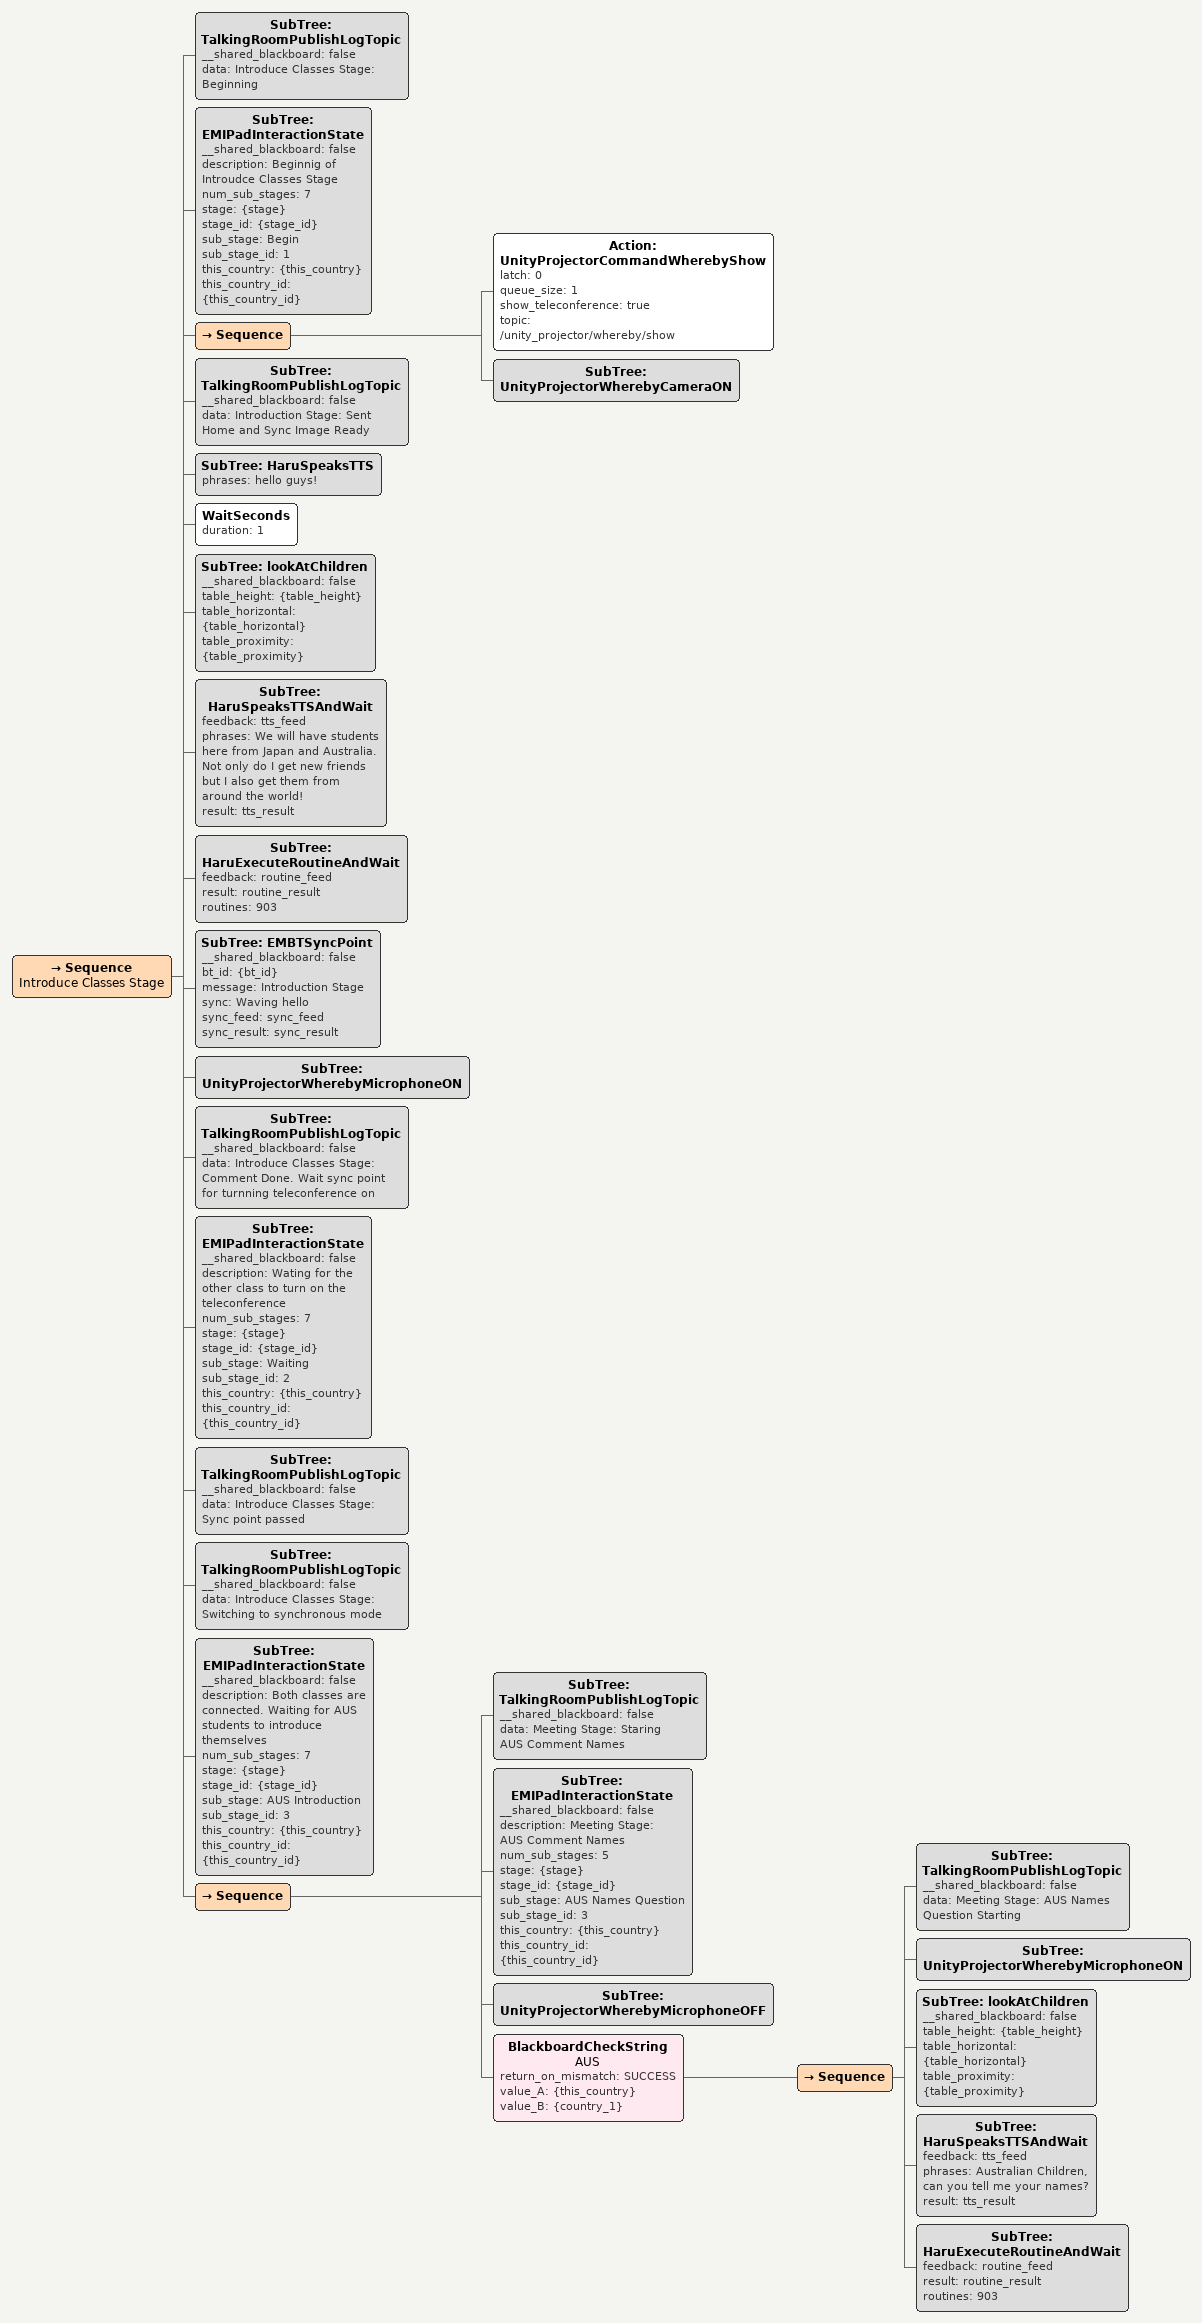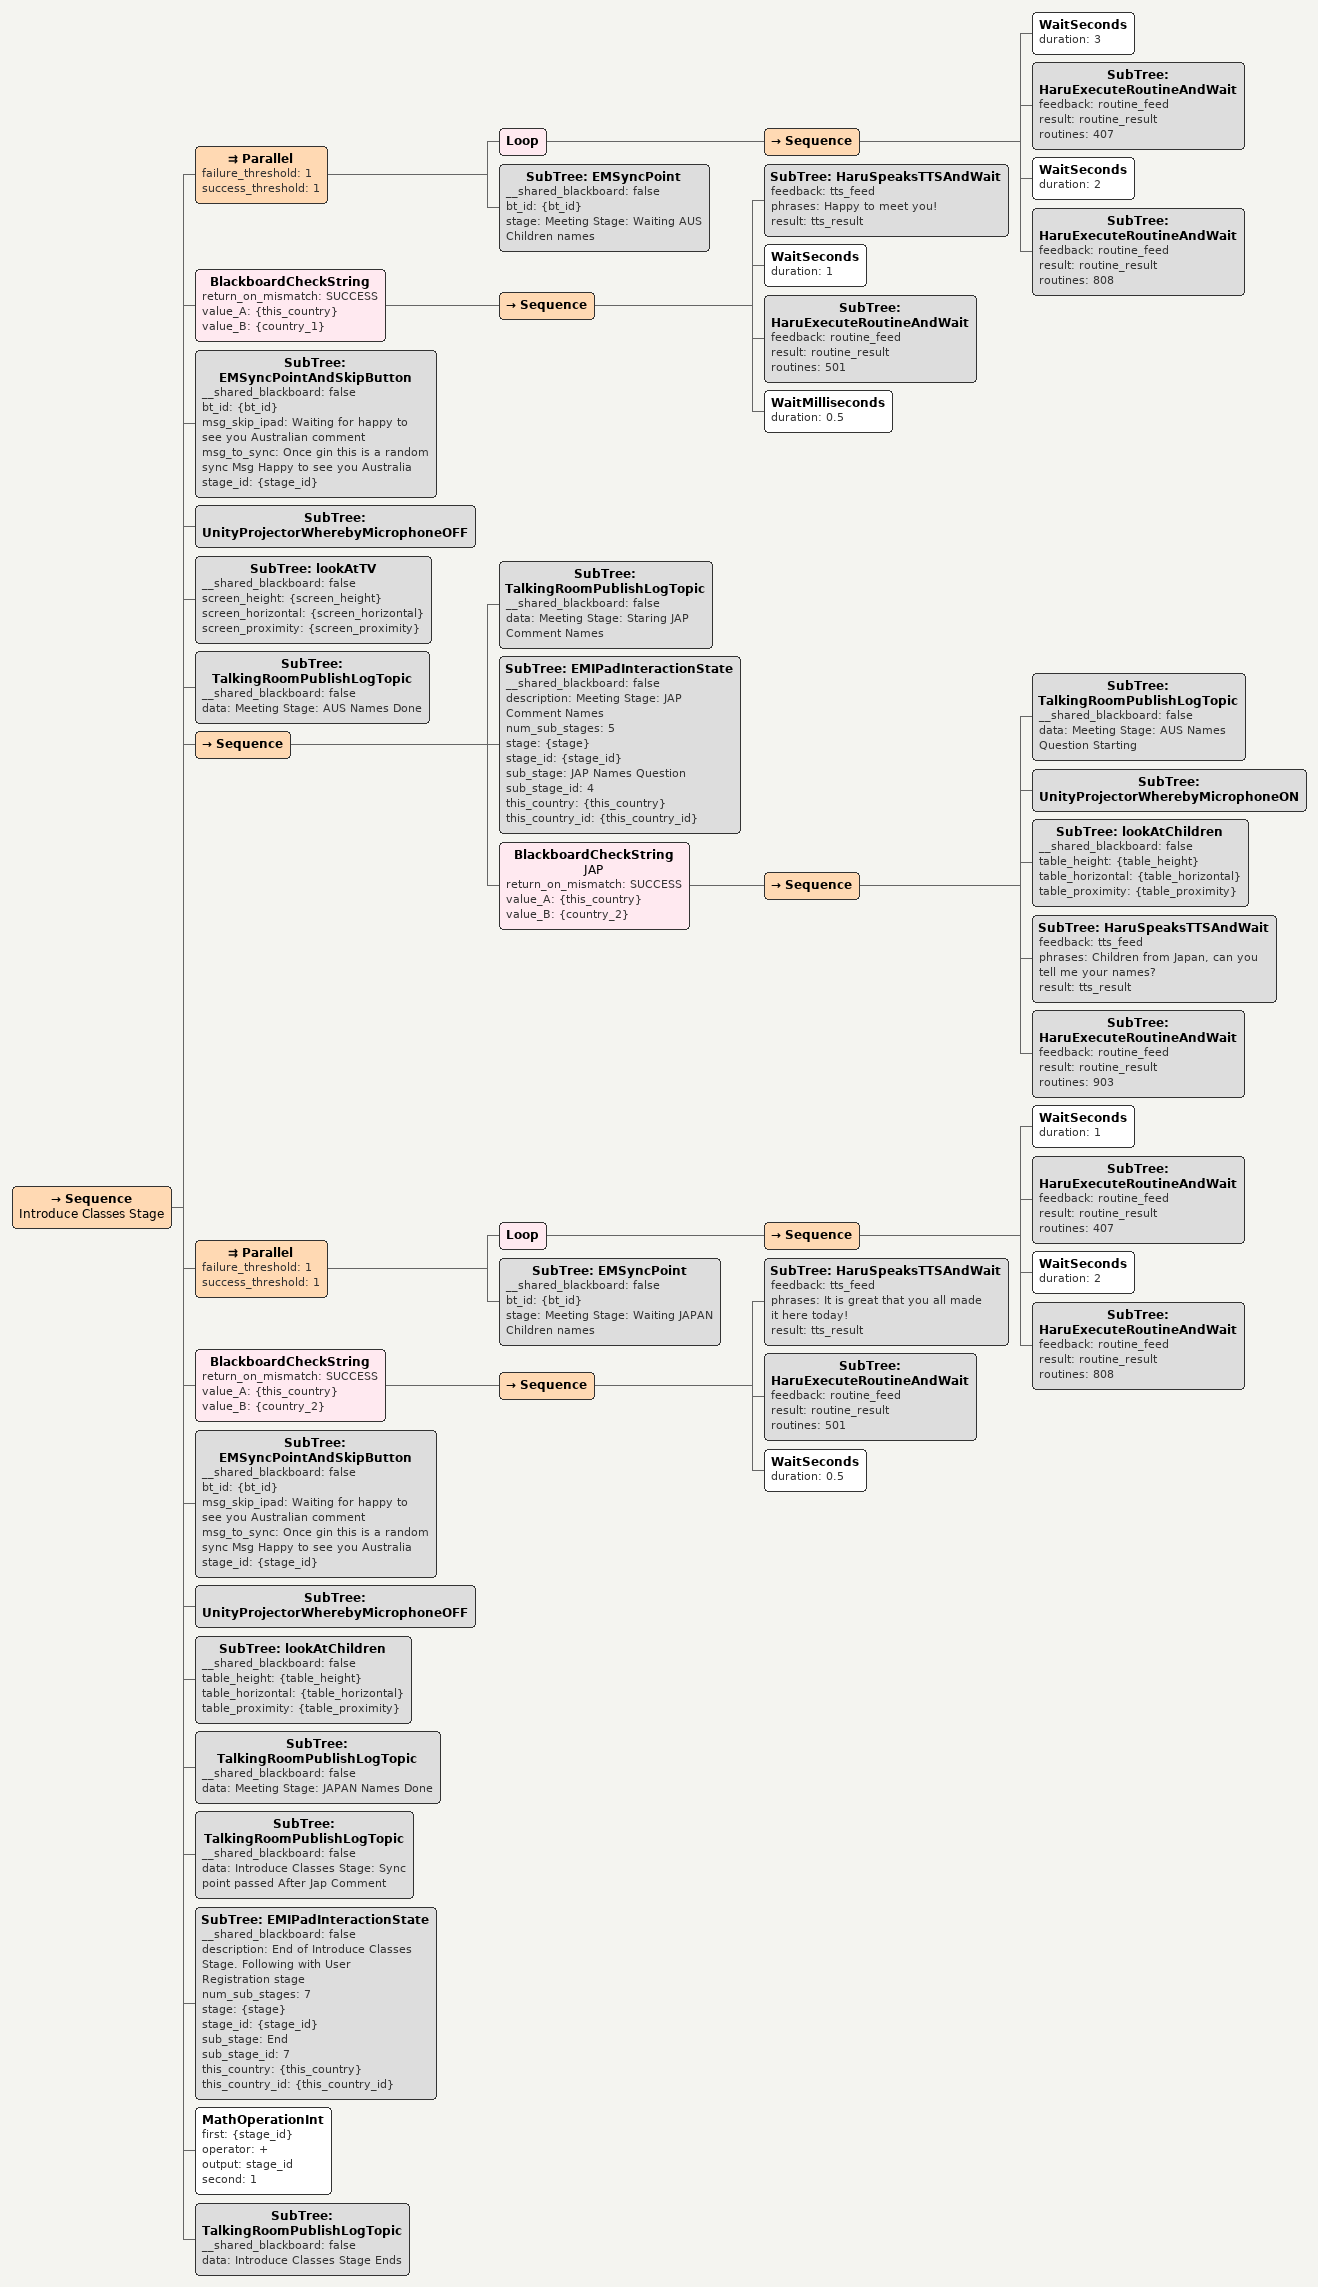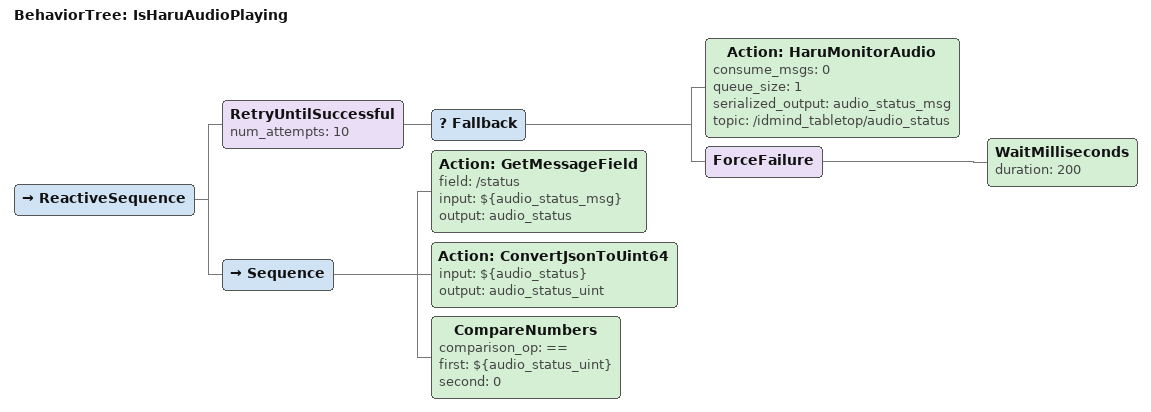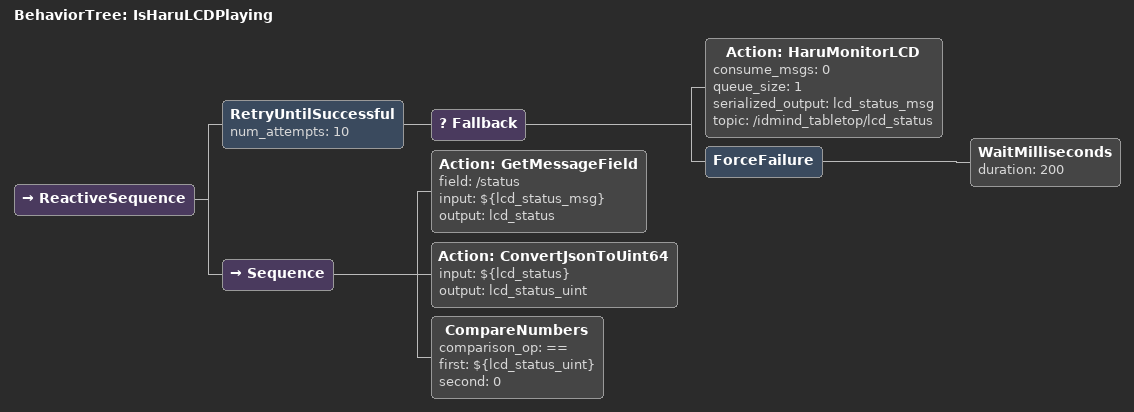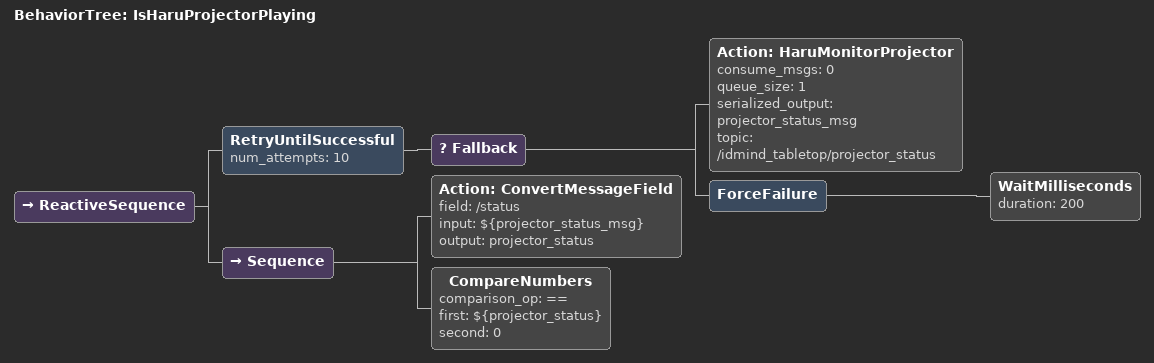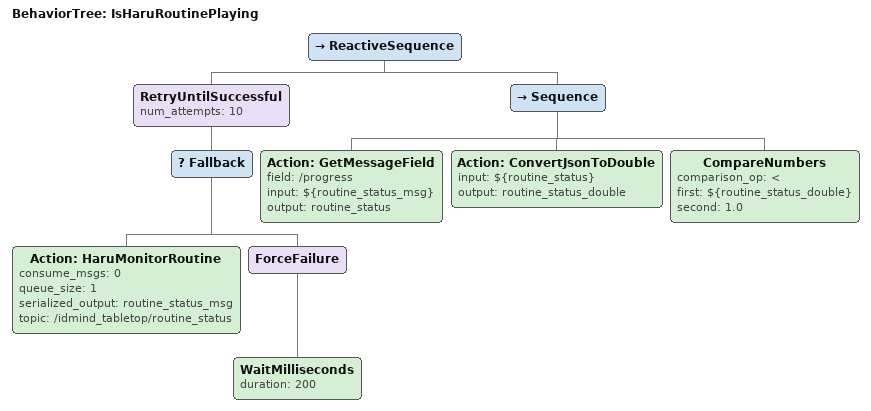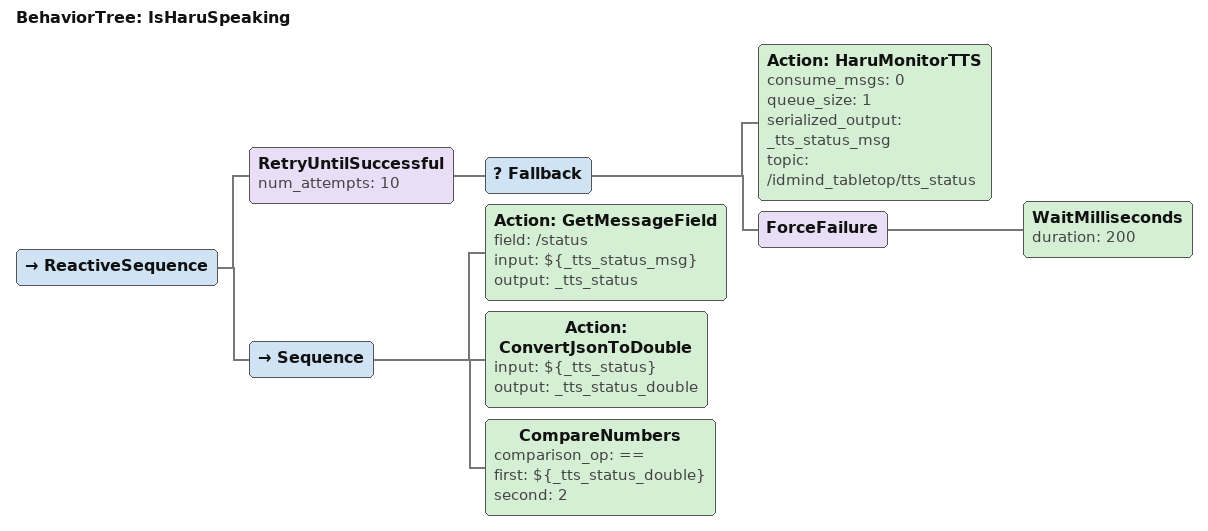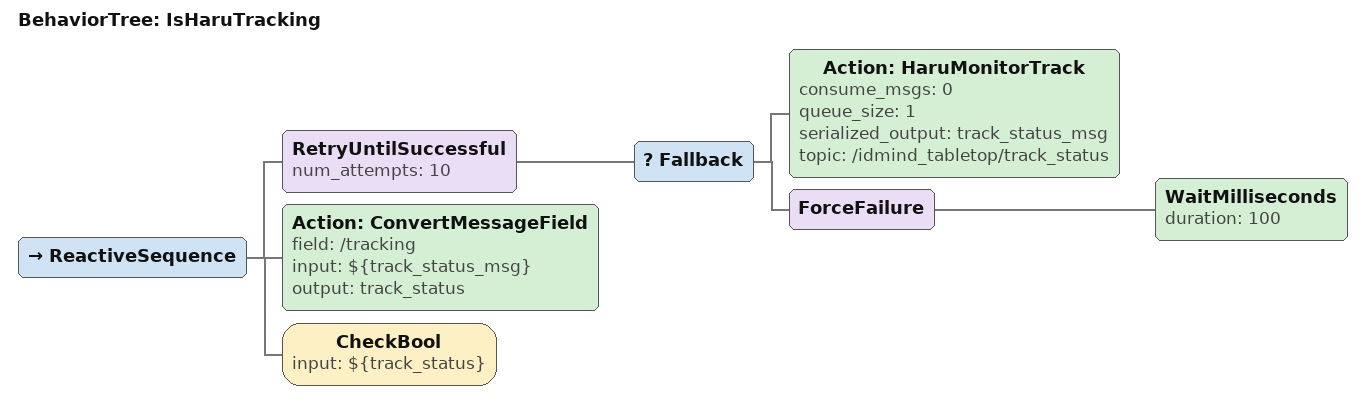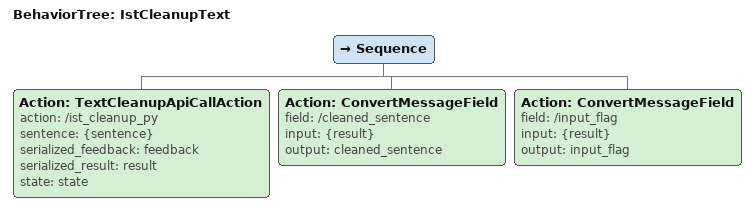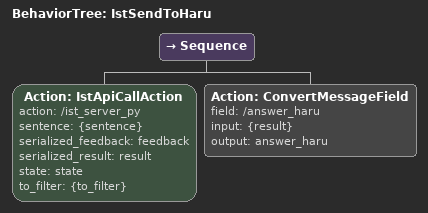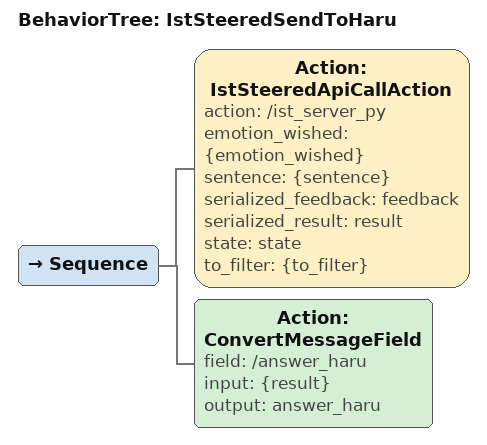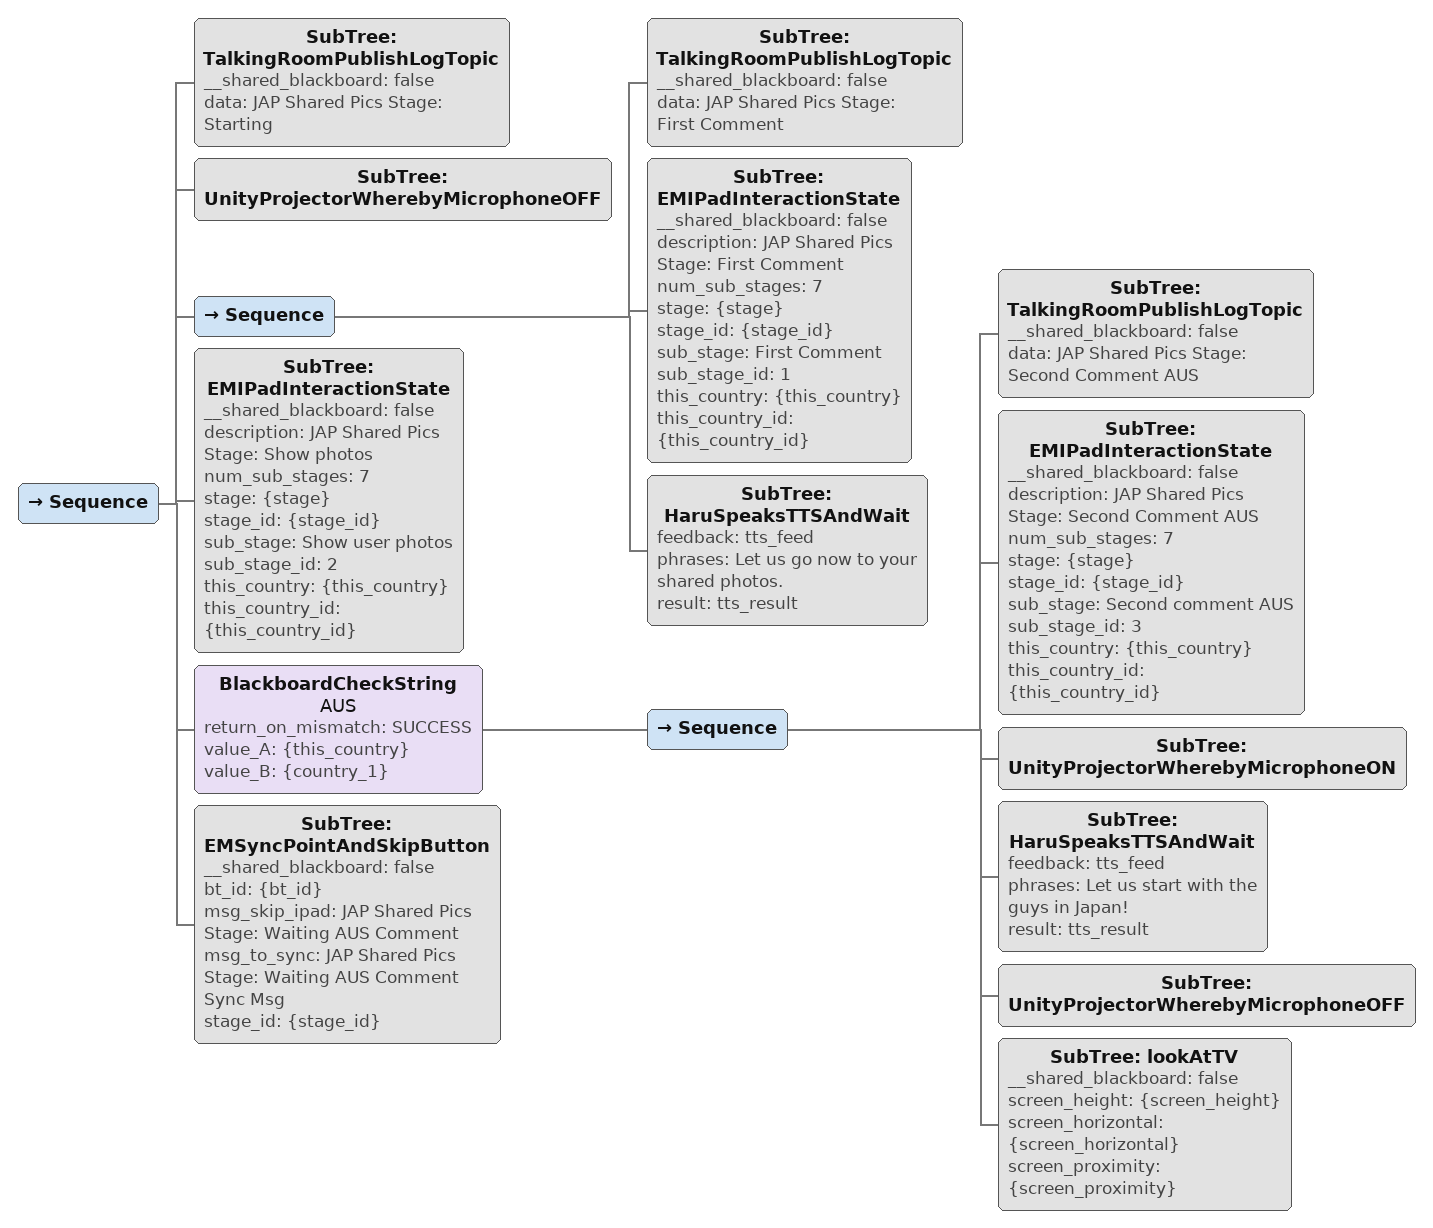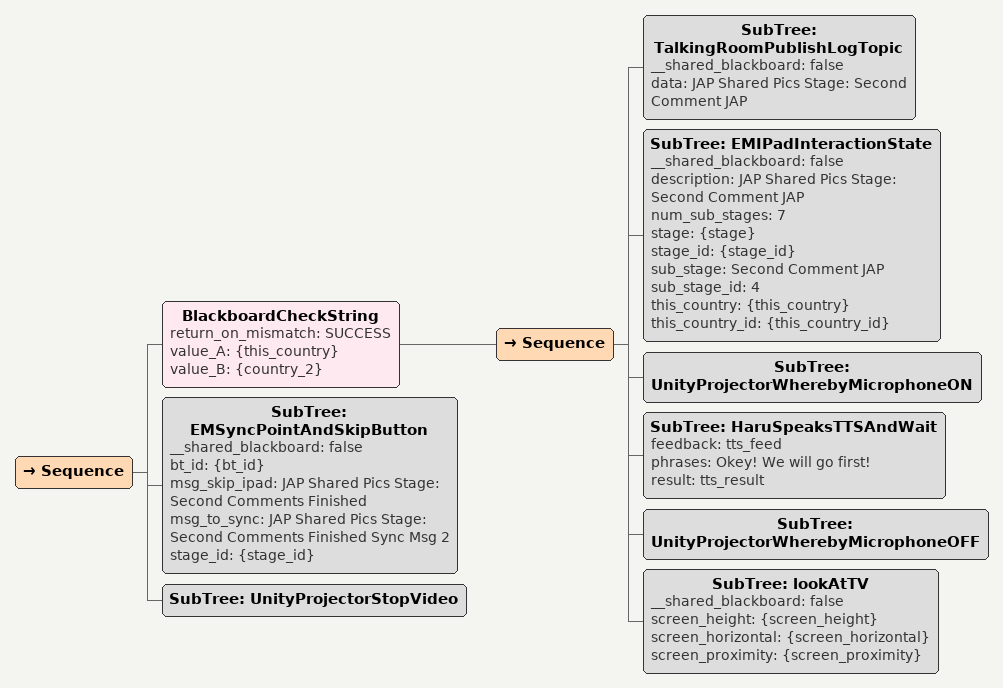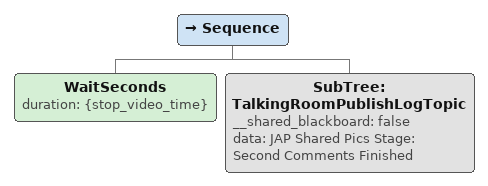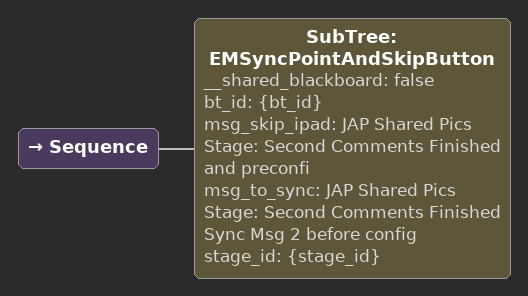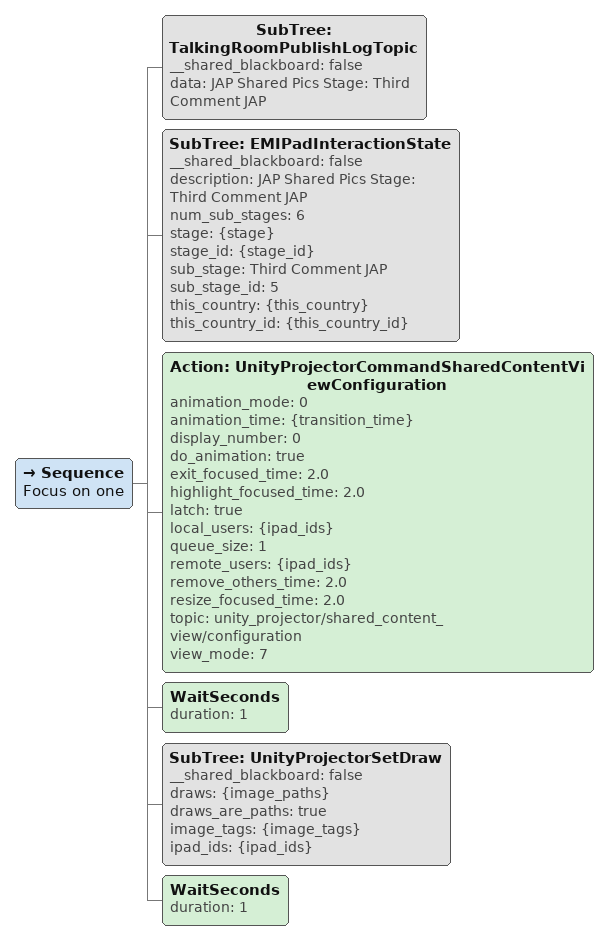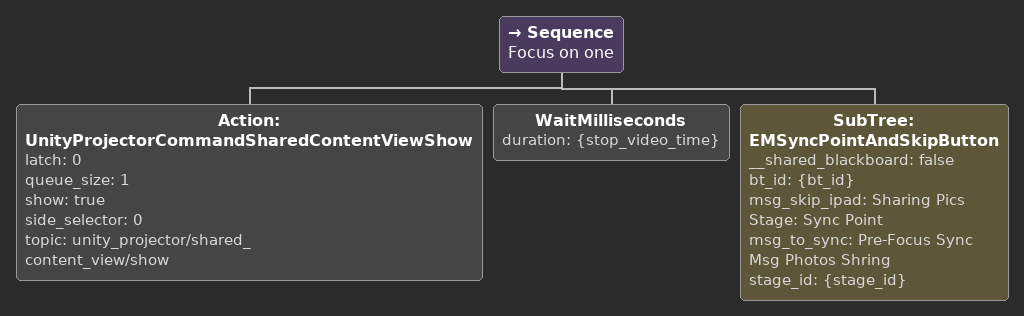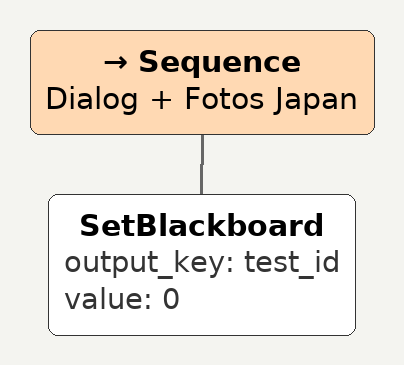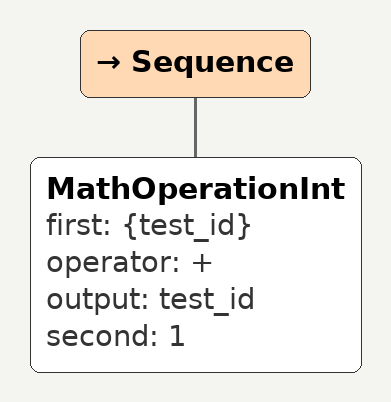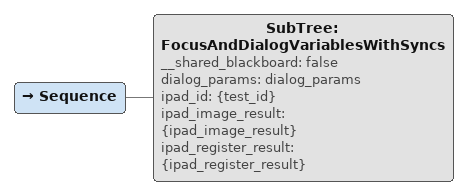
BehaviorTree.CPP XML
<Sequence name="Introduce Classes Stage">
    <SubTree ID="TalkingRoomPublishLogTopic" __shared_blackboard="false" data="Introduce Classes Stage: Beginning"/>
    <SubTree ID="EMIPadInteractionState" __shared_blackboard="false" description="Beginnig of Introudce Classes Stage" num_sub_stages="7" stage="{stage}" stage_id="{stage_id}" sub_stage="Begin" sub_stage_id="1" this_country="{this_country}" this_country_id="{this_country_id}"/>
    <Sequence>
        <Action ID="UnityProjectorCommandWherebyShow" latch="0" queue_size="1" show_teleconference="true" topic="/unity_projector/whereby/show"/>
        <SubTree ID="UnityProjectorWherebyCameraON"/>
    </Sequence>
    <SubTree ID="TalkingRoomPublishLogTopic" __shared_blackboard="false" data="Introduction Stage: Sent Home and Sync Image Ready"/>
    <SubTree ID="HaruSpeaksTTS" phrases="hello guys!"/>
    <WaitSeconds duration="1"/>
    <SubTree ID="lookAtChildren" __shared_blackboard="false" table_height="{table_height}" table_horizontal="{table_horizontal}" table_proximity="{table_proximity}"/>
    <SubTree ID="HaruSpeaksTTSAndWait" feedback="tts_feed" phrases="We will have students here from Japan and Australia. Not only do I get new friends but I also get them from around the world!" result="tts_result"/>
    <SubTree ID="HaruExecuteRoutineAndWait" feedback="routine_feed" result="routine_result" routines="903"/>
    <SubTree ID="EMBTSyncPoint" __shared_blackboard="false" bt_id="{bt_id}" message="Introduction Stage sync: Waving hello" sync_feed="sync_feed" sync_result="sync_result"/>
    <SubTree ID="UnityProjectorWherebyMicrophoneON"/>
    <SubTree ID="TalkingRoomPublishLogTopic" __shared_blackboard="false" data="Introduce Classes Stage: Comment Done. Wait sync point for turnning teleconference on"/>
    <SubTree ID="EMIPadInteractionState" __shared_blackboard="false" description="Wating for the other class to turn on the teleconference" num_sub_stages="7" stage="{stage}" stage_id="{stage_id}" sub_stage="Waiting" sub_stage_id="2" this_country="{this_country}" this_country_id="{this_country_id}"/>
    <SubTree ID="TalkingRoomPublishLogTopic" __shared_blackboard="false" data="Introduce Classes Stage: Sync point passed"/>
    <SubTree ID="TalkingRoomPublishLogTopic" __shared_blackboard="false" data="Introduce Classes Stage: Switching to synchronous mode"/>
    <SubTree ID="EMIPadInteractionState" __shared_blackboard="false" description="Both classes are connected. Waiting for AUS students to introduce themselves" num_sub_stages="7" stage="{stage}" stage_id="{stage_id}" sub_stage="AUS Introduction" sub_stage_id="3" this_country="{this_country}" this_country_id="{this_country_id}"/>
    <Sequence>
        <SubTree ID="TalkingRoomPublishLogTopic" __shared_blackboard="false" data="Meeting Stage: Staring AUS Comment Names"/>
        <SubTree ID="EMIPadInteractionState" __shared_blackboard="false" description="Meeting Stage: AUS Comment Names" num_sub_stages="5" stage="{stage}" stage_id="{stage_id}" sub_stage="AUS Names Question" sub_stage_id="3" this_country="{this_country}" this_country_id="{this_country_id}"/>
        <SubTree ID="UnityProjectorWherebyMicrophoneOFF"/>
        <BlackboardCheckString name="AUS" return_on_mismatch="SUCCESS" value_A="{this_country}" value_B="{country_1}">
            <Sequence>
                <SubTree ID="TalkingRoomPublishLogTopic" __shared_blackboard="false" data="Meeting Stage: AUS Names Question Starting"/>
                <SubTree ID="UnityProjectorWherebyMicrophoneON"/>
                <SubTree ID="lookAtChildren" __shared_blackboard="false" table_height="{table_height}" table_horizontal="{table_horizontal}" table_proximity="{table_proximity}"/>
                <SubTree ID="HaruSpeaksTTSAndWait" feedback="tts_feed" phrases="Australian Children, can you tell me your names?" result="tts_result"/>
                <SubTree ID="HaruExecuteRoutineAndWait" feedback="routine_feed" result="routine_result" routines="903"/>
            </Sequence>
        </BlackboardCheckString>
    </Sequence>
</Sequence>

<Sequence name="Introduce Classes Stage">
    <Parallel failure_threshold="1" success_threshold="1">
        <Loop>
            <Sequence>
                <WaitSeconds duration="3"/>
                <SubTree ID="HaruExecuteRoutineAndWait" feedback="routine_feed" result="routine_result" routines="407"/>
                <WaitSeconds duration="2"/>
                <SubTree ID="HaruExecuteRoutineAndWait" feedback="routine_feed" result="routine_result" routines="808"/>
            </Sequence>
        </Loop>
        <SubTree ID="EMSyncPoint" __shared_blackboard="false" bt_id="{bt_id}" stage="Meeting Stage: Waiting AUS Children names"/>
    </Parallel>
    <BlackboardCheckString return_on_mismatch="SUCCESS" value_A="{this_country}" value_B="{country_1}">
        <Sequence>
            <SubTree ID="HaruSpeaksTTSAndWait" feedback="tts_feed" phrases="Happy to meet you!" result="tts_result"/>
            <WaitSeconds duration="1"/>
            <SubTree ID="HaruExecuteRoutineAndWait" feedback="routine_feed" result="routine_result" routines="501"/>
            <WaitMilliseconds duration="0.5"/>
        </Sequence>
    </BlackboardCheckString>
    <SubTree ID="EMSyncPointAndSkipButton" __shared_blackboard="false" bt_id="{bt_id}" msg_skip_ipad="Waiting for happy to see you Australian comment" msg_to_sync="Once gin this is a random sync Msg Happy to see you Australia" stage_id="{stage_id}"/>
    <SubTree ID="UnityProjectorWherebyMicrophoneOFF"/>
    <SubTree ID="lookAtTV" __shared_blackboard="false" screen_height="{screen_height}" screen_horizontal="{screen_horizontal}" screen_proximity="{screen_proximity}"/>
    <SubTree ID="TalkingRoomPublishLogTopic" __shared_blackboard="false" data="Meeting Stage: AUS Names Done"/>
    <Sequence>
        <SubTree ID="TalkingRoomPublishLogTopic" __shared_blackboard="false" data="Meeting Stage: Staring JAP Comment Names"/>
        <SubTree ID="EMIPadInteractionState" __shared_blackboard="false" description="Meeting Stage: JAP Comment Names" num_sub_stages="5" stage="{stage}" stage_id="{stage_id}" sub_stage="JAP Names Question" sub_stage_id="4" this_country="{this_country}" this_country_id="{this_country_id}"/>
        <BlackboardCheckString name="JAP" return_on_mismatch="SUCCESS" value_A="{this_country}" value_B="{country_2}">
            <Sequence>
                <SubTree ID="TalkingRoomPublishLogTopic" __shared_blackboard="false" data="Meeting Stage: AUS Names Question Starting"/>
                <SubTree ID="UnityProjectorWherebyMicrophoneON"/>
                <SubTree ID="lookAtChildren" __shared_blackboard="false" table_height="{table_height}" table_horizontal="{table_horizontal}" table_proximity="{table_proximity}"/>
                <SubTree ID="HaruSpeaksTTSAndWait" feedback="tts_feed" phrases="Children from Japan, can you tell me your names?" result="tts_result"/>
                <SubTree ID="HaruExecuteRoutineAndWait" feedback="routine_feed" result="routine_result" routines="903"/>
            </Sequence>
        </BlackboardCheckString>
    </Sequence>
    <Parallel failure_threshold="1" success_threshold="1">
        <Loop>
            <Sequence>
                <WaitSeconds duration="1"/>
                <SubTree ID="HaruExecuteRoutineAndWait" feedback="routine_feed" result="routine_result" routines="407"/>
                <WaitSeconds duration="2"/>
                <SubTree ID="HaruExecuteRoutineAndWait" feedback="routine_feed" result="routine_result" routines="808"/>
            </Sequence>
        </Loop>
        <SubTree ID="EMSyncPoint" __shared_blackboard="false" bt_id="{bt_id}" stage="Meeting Stage: Waiting JAPAN Children names"/>
    </Parallel>
    <BlackboardCheckString return_on_mismatch="SUCCESS" value_A="{this_country}" value_B="{country_2}">
        <Sequence>
            <SubTree ID="HaruSpeaksTTSAndWait" feedback="tts_feed" phrases="It is great that you all made it here today! " result="tts_result"/>
            <SubTree ID="HaruExecuteRoutineAndWait" feedback="routine_feed" result="routine_result" routines="501"/>
            <WaitSeconds duration="0.5"/>
        </Sequence>
    </BlackboardCheckString>
    <SubTree ID="EMSyncPointAndSkipButton" __shared_blackboard="false" bt_id="{bt_id}" msg_skip_ipad="Waiting for happy to see you Australian comment" msg_to_sync="Once gin this is a random sync Msg Happy to see you Australia" stage_id="{stage_id}"/>
    <SubTree ID="UnityProjectorWherebyMicrophoneOFF"/>
    <SubTree ID="lookAtChildren" __shared_blackboard="false" table_height="{table_height}" table_horizontal="{table_horizontal}" table_proximity="{table_proximity}"/>
    <SubTree ID="TalkingRoomPublishLogTopic" __shared_blackboard="false" data="Meeting Stage: JAPAN Names Done"/>
    <SubTree ID="TalkingRoomPublishLogTopic" __shared_blackboard="false" data="Introduce Classes Stage: Sync point passed After Jap Comment"/>
    <SubTree ID="EMIPadInteractionState" __shared_blackboard="false" description="End of Introduce Classes Stage. Following with User Registration stage" num_sub_stages="7" stage="{stage}" stage_id="{stage_id}" sub_stage="End" sub_stage_id="7" this_country="{this_country}" this_country_id="{this_country_id}"/>
    <MathOperationInt first="{stage_id}" operator="+" output="stage_id" second="1"/>
    <SubTree ID="TalkingRoomPublishLogTopic" __shared_blackboard="false" data="Introduce Classes Stage Ends"/>
</Sequence>

<BehaviorTree ID="IsHaruAudioPlaying">
    <ReactiveSequence>
        <RetryUntilSuccessful num_attempts="10">
            <Fallback>
                <Action ID="HaruMonitorAudio" consume_msgs="0" queue_size="1" serialized_output="audio_status_msg" topic="/idmind_tabletop/audio_status"/>
                <ForceFailure>
                    <WaitMilliseconds duration="200"/>
                </ForceFailure>
            </Fallback>
        </RetryUntilSuccessful>
        <Sequence>
            <Action ID="GetMessageField" field="/status" input="${audio_status_msg}" output="audio_status"/>
            <Action ID="ConvertJsonToUint64" input="${audio_status}" output="audio_status_uint"/>
            <CompareNumbers comparison_op="==" first="${audio_status_uint}" second="0"/>
        </Sequence>
    </ReactiveSequence>
</BehaviorTree>

<BehaviorTree ID="IsHaruLCDPlaying">
    <ReactiveSequence>
        <RetryUntilSuccessful num_attempts="10">
            <Fallback>
                <Action ID="HaruMonitorLCD" consume_msgs="0" queue_size="1" serialized_output="lcd_status_msg" topic="/idmind_tabletop/lcd_status"/>
                <ForceFailure>
                    <WaitMilliseconds duration="200"/>
                </ForceFailure>
            </Fallback>
        </RetryUntilSuccessful>
        <Sequence>
            <Action ID="GetMessageField" field="/status" input="${lcd_status_msg}" output="lcd_status"/>
            <Action ID="ConvertJsonToUint64" input="${lcd_status}" output="lcd_status_uint"/>
            <CompareNumbers comparison_op="==" first="${lcd_status_uint}" second="0"/>
        </Sequence>
    </ReactiveSequence>
</BehaviorTree>

<BehaviorTree ID="IsHaruProjectorPlaying">
    <ReactiveSequence>
        <RetryUntilSuccessful num_attempts="10">
            <Fallback>
                <Action ID="HaruMonitorProjector" consume_msgs="0" queue_size="1" serialized_output="projector_status_msg" topic="/idmind_tabletop/projector_status"/>
                <ForceFailure>
                    <WaitMilliseconds duration="200"/>
                </ForceFailure>
            </Fallback>
        </RetryUntilSuccessful>
        <Sequence>
            <Action ID="ConvertMessageField" field="/status" input="${projector_status_msg}" output="projector_status"/>
            <CompareNumbers comparison_op="==" first="${projector_status}" second="0"/>
        </Sequence>
    </ReactiveSequence>
</BehaviorTree>

<BehaviorTree ID="IsHaruRoutinePlaying">
    <ReactiveSequence>
        <RetryUntilSuccessful num_attempts="10">
            <Fallback>
                <Action ID="HaruMonitorRoutine" consume_msgs="0" queue_size="1" serialized_output="routine_status_msg" topic="/idmind_tabletop/routine_status"/>
                <ForceFailure>
                    <WaitMilliseconds duration="200"/>
                </ForceFailure>
            </Fallback>
        </RetryUntilSuccessful>
        <Sequence>
            <Action ID="GetMessageField" field="/progress" input="${routine_status_msg}" output="routine_status"/>
            <Action ID="ConvertJsonToDouble" input="${routine_status}" output="routine_status_double"/>
            <CompareNumbers comparison_op="&lt;" first="${routine_status_double}" second="1.0"/>
        </Sequence>
    </ReactiveSequence>
</BehaviorTree>

<BehaviorTree ID="IsHaruSpeaking">
    <ReactiveSequence>
        <RetryUntilSuccessful num_attempts="10">
            <Fallback>
                <Action ID="HaruMonitorTTS" consume_msgs="0" queue_size="1" serialized_output="_tts_status_msg" topic="/idmind_tabletop/tts_status"/>
                <ForceFailure>
                    <WaitMilliseconds duration="200"/>
                </ForceFailure>
            </Fallback>
        </RetryUntilSuccessful>
        <Sequence>
            <Action ID="GetMessageField" field="/status" input="${_tts_status_msg}" output="_tts_status"/>
            <Action ID="ConvertJsonToDouble" input="${_tts_status}" output="_tts_status_double"/>
            <CompareNumbers comparison_op="==" first="${_tts_status_double}" second="2"/>
        </Sequence>
    </ReactiveSequence>
</BehaviorTree>

<BehaviorTree ID="IsHaruTracking">
    <ReactiveSequence>
        <RetryUntilSuccessful num_attempts="10">
            <Fallback>
                <Action ID="HaruMonitorTrack" consume_msgs="0" queue_size="1" serialized_output="track_status_msg" topic="/idmind_tabletop/track_status"/>
                <ForceFailure>
                    <WaitMilliseconds duration="100"/>
                </ForceFailure>
            </Fallback>
        </RetryUntilSuccessful>
        <Action ID="ConvertMessageField" field="/tracking" input="${track_status_msg}" output="track_status"/>
        <CheckBool input="${track_status}"/>
    </ReactiveSequence>
</BehaviorTree>

<BehaviorTree ID="IstCleanupText">
    <Sequence>
        <Action ID="TextCleanupApiCallAction" action="/ist_cleanup_py" sentence="{sentence}" serialized_feedback="feedback" serialized_result="result" state="state"/>
        <Action ID="ConvertMessageField" field="/cleaned_sentence" input="{result}" output="cleaned_sentence"/>
        <Action ID="ConvertMessageField" field="/input_flag" input="{result}" output="input_flag"/>
    </Sequence>
</BehaviorTree>

<BehaviorTree ID="IstSendToHaru">
    <Sequence>
        <Action ID="IstApiCallAction" action="/ist_server_py" sentence="{sentence}" serialized_feedback="feedback" serialized_result="result" state="state" to_filter="{to_filter}"/>
        <Action ID="ConvertMessageField" field="/answer_haru" input="{result}" output="answer_haru"/>
    </Sequence>
</BehaviorTree>

<BehaviorTree ID="IstSteeredSendToHaru">
    <Sequence>
        <Action ID="IstSteeredApiCallAction" action="/ist_server_py" emotion_wished="{emotion_wished}" sentence="{sentence}" serialized_feedback="feedback" serialized_result="result" state="state" to_filter="{to_filter}"/>
        <Action ID="ConvertMessageField" field="/answer_haru" input="{result}" output="answer_haru"/>
    </Sequence>
</BehaviorTree>

<Sequence>
    <SubTree ID="TalkingRoomPublishLogTopic" __shared_blackboard="false" data="JAP Shared Pics Stage: Starting"/>
    <SubTree ID="UnityProjectorWherebyMicrophoneOFF"/>
    <Sequence>
        <SubTree ID="TalkingRoomPublishLogTopic" __shared_blackboard="false" data="JAP Shared Pics Stage: First Comment"/>
        <SubTree ID="EMIPadInteractionState" __shared_blackboard="false" description="JAP Shared Pics Stage: First Comment" num_sub_stages="7" stage="{stage}" stage_id="{stage_id}" sub_stage="First Comment" sub_stage_id="1" this_country="{this_country}" this_country_id="{this_country_id}"/>
        <SubTree ID="HaruSpeaksTTSAndWait" feedback="tts_feed" phrases="Let us go now to your shared photos." result="tts_result"/>
    </Sequence>
    <SubTree ID="EMIPadInteractionState" __shared_blackboard="false" description="JAP Shared Pics Stage: Show photos" num_sub_stages="7" stage="{stage}" stage_id="{stage_id}" sub_stage="Show user photos" sub_stage_id="2" this_country="{this_country}" this_country_id="{this_country_id}"/>
    <BlackboardCheckString name="AUS" return_on_mismatch="SUCCESS" value_A="{this_country}" value_B="{country_1}">
        <Sequence>
            <SubTree ID="TalkingRoomPublishLogTopic" __shared_blackboard="false" data="JAP Shared Pics Stage: Second Comment AUS"/>
            <SubTree ID="EMIPadInteractionState" __shared_blackboard="false" description="JAP Shared Pics Stage: Second Comment AUS" num_sub_stages="7" stage="{stage}" stage_id="{stage_id}" sub_stage="Second comment AUS" sub_stage_id="3" this_country="{this_country}" this_country_id="{this_country_id}"/>
            <SubTree ID="UnityProjectorWherebyMicrophoneON"/>
            <SubTree ID="HaruSpeaksTTSAndWait" feedback="tts_feed" phrases="Let us start with the guys in Japan!" result="tts_result"/>
            <SubTree ID="UnityProjectorWherebyMicrophoneOFF"/>
            <SubTree ID="lookAtTV" __shared_blackboard="false" screen_height="{screen_height}" screen_horizontal="{screen_horizontal}" screen_proximity="{screen_proximity}"/>
        </Sequence>
    </BlackboardCheckString>
    <SubTree ID="EMSyncPointAndSkipButton" __shared_blackboard="false" bt_id="{bt_id}" msg_skip_ipad="JAP Shared Pics Stage: Waiting AUS Comment" msg_to_sync="JAP Shared Pics Stage: Waiting AUS Comment Sync Msg" stage_id="{stage_id}"/>
</Sequence>

<Sequence>
    <BlackboardCheckString return_on_mismatch="SUCCESS" value_A="{this_country}" value_B="{country_2}">
        <Sequence>
            <SubTree ID="TalkingRoomPublishLogTopic" __shared_blackboard="false" data="JAP Shared Pics Stage: Second Comment JAP"/>
            <SubTree ID="EMIPadInteractionState" __shared_blackboard="false" description="JAP Shared Pics Stage: Second Comment JAP" num_sub_stages="7" stage="{stage}" stage_id="{stage_id}" sub_stage="Second Comment JAP" sub_stage_id="4" this_country="{this_country}" this_country_id="{this_country_id}"/>
            <SubTree ID="UnityProjectorWherebyMicrophoneON"/>
            <SubTree ID="HaruSpeaksTTSAndWait" feedback="tts_feed" phrases="Okey! We will go first!" result="tts_result"/>
            <SubTree ID="UnityProjectorWherebyMicrophoneOFF"/>
            <SubTree ID="lookAtTV" __shared_blackboard="false" screen_height="{screen_height}" screen_horizontal="{screen_horizontal}" screen_proximity="{screen_proximity}"/>
        </Sequence>
    </BlackboardCheckString>
    <SubTree ID="EMSyncPointAndSkipButton" __shared_blackboard="false" bt_id="{bt_id}" msg_skip_ipad="JAP Shared Pics Stage: Second Comments Finished" msg_to_sync="JAP Shared Pics Stage: Second Comments Finished Sync Msg 2" stage_id="{stage_id}"/>
    <SubTree ID="UnityProjectorStopVideo"/>
</Sequence>

<Sequence>
    <WaitSeconds duration="{stop_video_time}"/>
    <SubTree ID="TalkingRoomPublishLogTopic" __shared_blackboard="false" data="JAP Shared Pics Stage: Second Comments Finished"/>
</Sequence>

<Sequence>
    <SubTree ID="EMSyncPointAndSkipButton" __shared_blackboard="false" bt_id="{bt_id}" msg_skip_ipad="JAP Shared Pics Stage: Second Comments Finished and preconfi" msg_to_sync="JAP Shared Pics Stage: Second Comments Finished Sync Msg 2 before config" stage_id="{stage_id}"/>
</Sequence>

<Sequence name="Focus on one">
    <SubTree ID="TalkingRoomPublishLogTopic" __shared_blackboard="false" data="JAP Shared Pics Stage: Third Comment JAP"/>
    <SubTree ID="EMIPadInteractionState" __shared_blackboard="false" description="JAP Shared Pics Stage: Third Comment JAP" num_sub_stages="6" stage="{stage}" stage_id="{stage_id}" sub_stage="Third Comment JAP" sub_stage_id="5" this_country="{this_country}" this_country_id="{this_country_id}"/>
    <Action ID="UnityProjectorCommandSharedContentViewConfiguration" animation_mode="0" animation_time="{transition_time}" display_number="0" do_animation="true" exit_focused_time="2.0" highlight_focused_time="2.0" latch="true" local_users="{ipad_ids}" queue_size="1" remote_users="{ipad_ids}" remove_others_time="2.0" resize_focused_time="2.0" topic="unity_projector/shared_content_view/configuration" view_mode="7"/>
    <WaitSeconds duration="1"/>
    <SubTree ID="UnityProjectorSetDraw" __shared_blackboard="false" draws="{image_paths}" draws_are_paths="true" image_tags="{image_tags}" ipad_ids="{ipad_ids}"/>
    <WaitSeconds duration="1"/>
</Sequence>

<Sequence name="Focus on one">
    <Action ID="UnityProjectorCommandSharedContentViewShow" latch="0" queue_size="1" show="true" side_selector="0" topic="unity_projector/shared_content_view/show"/>
    <WaitMilliseconds duration="{stop_video_time}"/>
    <SubTree ID="EMSyncPointAndSkipButton" __shared_blackboard="false" bt_id="{bt_id}" msg_skip_ipad="Sharing Pics Stage: Sync Point" msg_to_sync="Pre-Focus Sync Msg Photos Shring" stage_id="{stage_id}"/>
</Sequence>

<Sequence name="Dialog + Fotos Japan">
    <SetBlackboard output_key="test_id" value="0"/>
</Sequence>

<Sequence>
    <MathOperationInt first="{test_id}" operator="+" output="test_id" second="1"/>
</Sequence>

<Sequence>
    <SubTree ID="FocusAndDialogVariablesWithSyncs" __shared_blackboard="false" dialog_params="dialog_params" ipad_id="{test_id}" ipad_image_result="{ipad_image_result}" ipad_register_result="{ipad_register_result}"/>
</Sequence>
